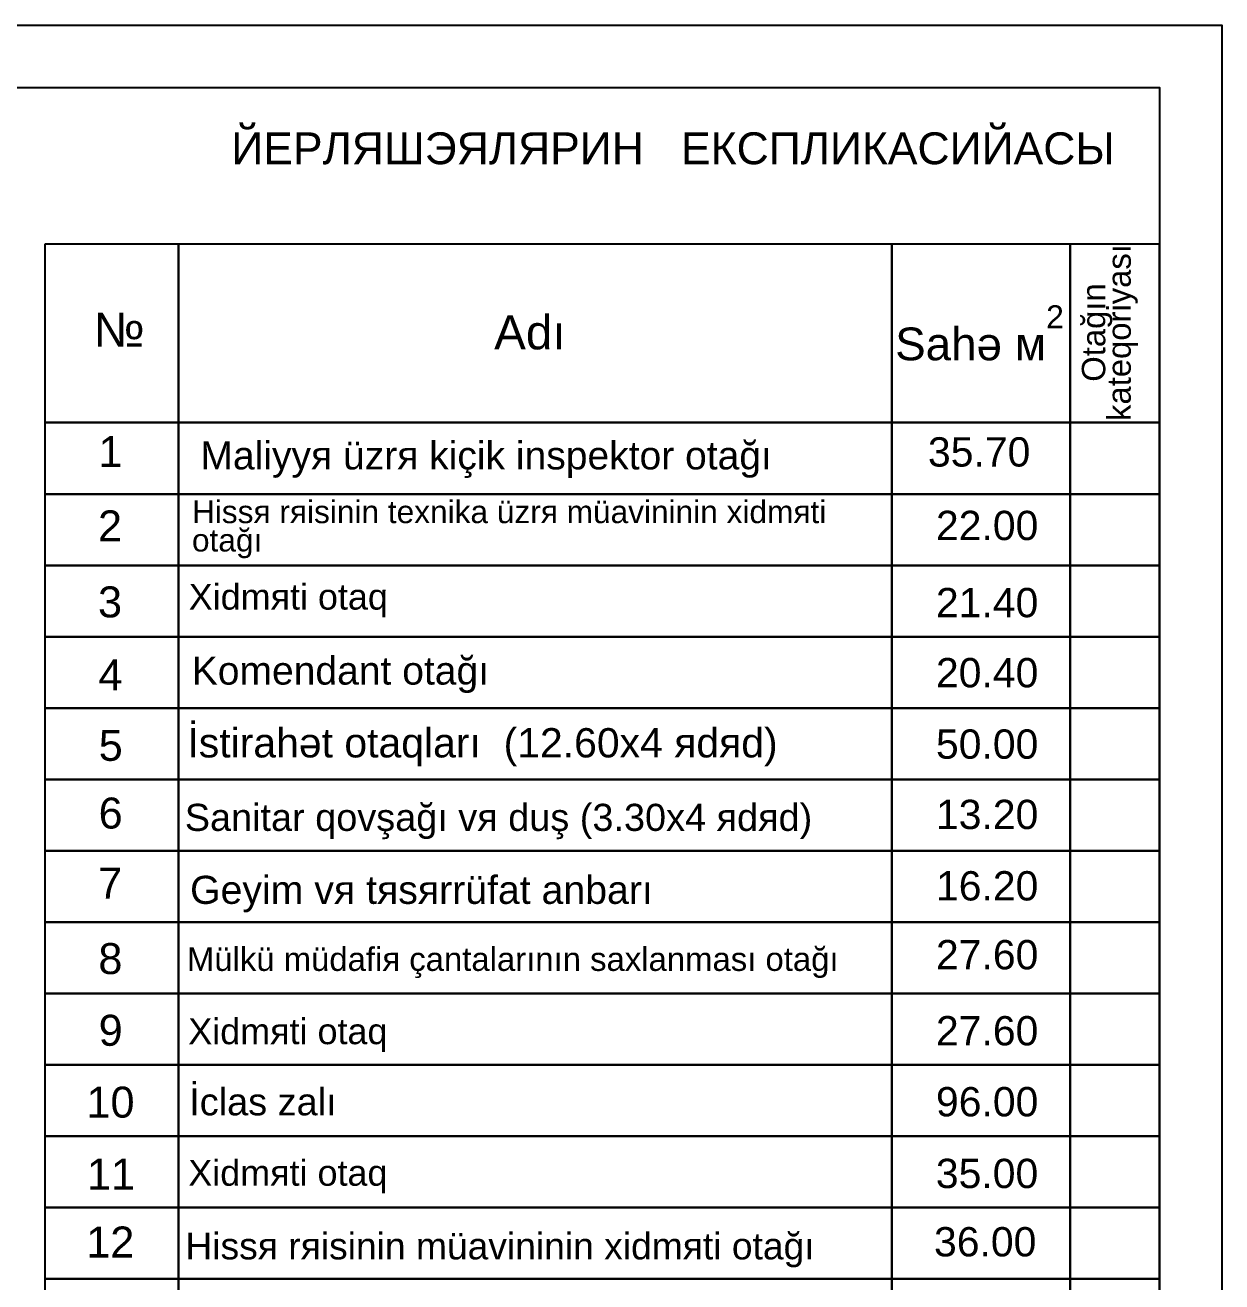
# Model space of a CAD drawing. Header units: millimetres. Extents: x 42452 to 2852333, y -419346 to 834876.
# Drawn here: x 2655869 to 2674929, y 668961 to 688972 of the extents above; entities that cross this region are included whole.
import ezdxf

# ---------------------------------------------------------------- set-up
doc = ezdxf.new("R2010")
doc.units = ezdxf.units.MM
for name, color, linetype, lineweight in [('0_Ном._пера__7', 7, 'Continuous', 60), ('0_Ном._пера__7_Ном._пера__7', 7, 'Continuous', 60), ('c_dv_l x_tti-25_Ном._пера__21_Ном._пера__21', 7, 'Continuous', 30), ('перегородка_Pen_No__7', 7, 'Continuous', 60), ('перегородка_Ном._пера__7_Ном._пера__7', 7, 'Continuous', 60), ('размер2_Ном._пера__148', 7, 'Continuous', 50)]:
    doc.layers.add(name, color=color, linetype=linetype, lineweight=lineweight)
doc.styles.add('GENERATED_STYLE_1', font='times.ttf')
doc.styles.add('СГЕНЕРИР_СТИЛЬ_1', font='arial.ttf')
doc.styles.add('СГЕНЕРИР_СТИЛЬ_6', font='')
doc.styles.get('СГЕНЕРИР_СТИЛЬ_6').set_extended_font_data('Arial AzLat Кириллический', bold=True)

msp = doc.modelspace()

# ---------------------------------------------------------------- linework, layer by layer
at = {"layer": 'c_dv_l x_tti-25_Ном._пера__21_Ном._пера__21', "linetype": 'Continuous', "lineweight": 25, "flags": 128}
for points in [[(2591320.97086, 688972.29486), (2674928.52286, 688972.29486), (2674928.52286, 629849.81166), (2591320.97086, 629849.81166)], [(2595302.28286, 687976.96686), (2673933.19486, 687976.96686), (2673933.19486, 630845.13966), (2595302.28286, 630845.13966)]]:
    msp.add_lwpolyline(points, close=True, dxfattribs=at)
at = {"layer": 'размер2_Ном._пера__148', "linetype": 'Continuous', "lineweight": 25, "flags": 128}
for points in [[(2656180.63688, 685482.9826), (2656180.63688, 682642.57332), (2658310.94384, 682642.57332), (2658310.94384, 685482.9826)], [(2658310.94384, 682642.57332), (2669672.58095, 682642.57332), (2669672.58095, 685482.9826), (2658310.94384, 685482.9826)], [(2669672.58095, 685482.9826), (2669672.58095, 682642.57332), (2672512.99022, 682642.57332), (2672512.99022, 685482.9826)], [(2672512.99022, 685482.9826), (2672512.99022, 682642.57332), (2673933.19486, 682642.57332), (2673933.19486, 685482.9826)], [(2656180.63688, 681506.40961), (2658310.94384, 681506.40961), (2658310.94384, 682642.57332), (2656180.63688, 682642.57332)], [(2656180.63688, 680370.2459), (2658310.94384, 680370.2459), (2658310.94384, 681506.40961), (2656180.63688, 681506.40961)], [(2656180.63688, 679234.08219), (2658310.94384, 679234.08219), (2658310.94384, 680370.2459), (2656180.63688, 680370.2459)], [(2656180.63688, 678097.91848), (2658310.94384, 678097.91848), (2658310.94384, 679234.08219), (2656180.63688, 679234.08219)], [(2656180.63688, 676961.75477), (2658310.94384, 676961.75477), (2658310.94384, 678097.91848), (2656180.63688, 678097.91848)], [(2656180.63688, 675825.59106), (2658310.94384, 675825.59106), (2658310.94384, 676961.75477), (2656180.63688, 676961.75477)], [(2656180.63688, 674689.42735), (2658310.94384, 674689.42735), (2658310.94384, 675825.59106), (2656180.63688, 675825.59106)], [(2656180.63688, 673553.26364), (2658310.94384, 673553.26364), (2658310.94384, 674689.42735), (2656180.63688, 674689.42735)], [(2656180.63688, 672417.09993), (2658310.94384, 672417.09993), (2658310.94384, 673553.26364), (2656180.63688, 673553.26364)], [(2656180.63688, 671280.93621), (2658310.94384, 671280.93621), (2658310.94384, 672417.09993), (2656180.63688, 672417.09993)], [(2656180.63688, 670144.7725), (2658310.94384, 670144.7725), (2658310.94384, 671280.93621), (2656180.63688, 671280.93621)], [(2656180.63688, 669008.60879), (2658310.94384, 669008.60879), (2658310.94384, 670144.7725), (2656180.63688, 670144.7725)], [(2656180.63688, 667872.44508), (2658310.94384, 667872.44508), (2658310.94384, 669008.60879), (2656180.63688, 669008.60879)]]:
    msp.add_lwpolyline(points, close=True, dxfattribs=at)
at = {"layer": 'размер2_Ном._пера__148', "color": 7, "linetype": 'Continuous', "lineweight": 25, "flags": 128}
for points in [[(2658310.94384, 681506.40961), (2669672.58095, 681506.40961), (2669672.58095, 682642.57332), (2658310.94384, 682642.57332)], [(2669672.58095, 681506.40961), (2672512.99022, 681506.40961), (2672512.99022, 682642.57332), (2669672.58095, 682642.57332)], [(2672512.99022, 681506.40961), (2673933.19486, 681506.40961), (2673933.19486, 682642.57332), (2672512.99022, 682642.57332)], [(2658310.94384, 680370.2459), (2669672.58095, 680370.2459), (2669672.58095, 681506.40961), (2658310.94384, 681506.40961)], [(2669672.58095, 680370.2459), (2672512.99022, 680370.2459), (2672512.99022, 681506.40961), (2669672.58095, 681506.40961)], [(2672512.99022, 680370.2459), (2673933.19486, 680370.2459), (2673933.19486, 681506.40961), (2672512.99022, 681506.40961)], [(2658310.94384, 679234.08219), (2669672.58095, 679234.08219), (2669672.58095, 680370.2459), (2658310.94384, 680370.2459)], [(2669672.58095, 679234.08219), (2672512.99022, 679234.08219), (2672512.99022, 680370.2459), (2669672.58095, 680370.2459)], [(2672512.99022, 679234.08219), (2673933.19486, 679234.08219), (2673933.19486, 680370.2459), (2672512.99022, 680370.2459)], [(2658310.94384, 678097.91848), (2669672.58095, 678097.91848), (2669672.58095, 679234.08219), (2658310.94384, 679234.08219)], [(2669672.58095, 678097.91848), (2672512.99022, 678097.91848), (2672512.99022, 679234.08219), (2669672.58095, 679234.08219)], [(2672512.99022, 678097.91848), (2673933.19486, 678097.91848), (2673933.19486, 679234.08219), (2672512.99022, 679234.08219)], [(2658310.94384, 676961.75477), (2669672.58095, 676961.75477), (2669672.58095, 678097.91848), (2658310.94384, 678097.91848)], [(2669672.58095, 676961.75477), (2672512.99022, 676961.75477), (2672512.99022, 678097.91848), (2669672.58095, 678097.91848)], [(2672512.99022, 676961.75477), (2673933.19486, 676961.75477), (2673933.19486, 678097.91848), (2672512.99022, 678097.91848)], [(2658310.94384, 675825.59106), (2669672.58095, 675825.59106), (2669672.58095, 676961.75477), (2658310.94384, 676961.75477)], [(2669672.58095, 675825.59106), (2672512.99022, 675825.59106), (2672512.99022, 676961.75477), (2669672.58095, 676961.75477)], [(2672512.99022, 675825.59106), (2673933.19486, 675825.59106), (2673933.19486, 676961.75477), (2672512.99022, 676961.75477)], [(2658310.94384, 674689.42735), (2669672.58095, 674689.42735), (2669672.58095, 675825.59106), (2658310.94384, 675825.59106)], [(2669672.58095, 674689.42735), (2672512.99022, 674689.42735), (2672512.99022, 675825.59106), (2669672.58095, 675825.59106)], [(2672512.99022, 674689.42735), (2673933.19486, 674689.42735), (2673933.19486, 675825.59106), (2672512.99022, 675825.59106)], [(2658310.94384, 673553.26364), (2669672.58095, 673553.26364), (2669672.58095, 674689.42735), (2658310.94384, 674689.42735)], [(2669672.58095, 673553.26364), (2672512.99022, 673553.26364), (2672512.99022, 674689.42735), (2669672.58095, 674689.42735)], [(2672512.99022, 673553.26364), (2673933.19486, 673553.26364), (2673933.19486, 674689.42735), (2672512.99022, 674689.42735)], [(2658310.94384, 672417.09993), (2669672.58095, 672417.09993), (2669672.58095, 673553.26364), (2658310.94384, 673553.26364)], [(2669672.58095, 672417.09993), (2672512.99022, 672417.09993), (2672512.99022, 673553.26364), (2669672.58095, 673553.26364)], [(2672512.99022, 672417.09993), (2673933.19486, 672417.09993), (2673933.19486, 673553.26364), (2672512.99022, 673553.26364)], [(2658310.94384, 671280.93621), (2669672.58095, 671280.93621), (2669672.58095, 672417.09993), (2658310.94384, 672417.09993)], [(2669672.58095, 671280.93621), (2672512.99022, 671280.93621), (2672512.99022, 672417.09993), (2669672.58095, 672417.09993)], [(2672512.99022, 671280.93621), (2673933.19486, 671280.93621), (2673933.19486, 672417.09993), (2672512.99022, 672417.09993)], [(2658310.94384, 670144.7725), (2669672.58095, 670144.7725), (2669672.58095, 671280.93621), (2658310.94384, 671280.93621)], [(2669672.58095, 670144.7725), (2672512.99022, 670144.7725), (2672512.99022, 671280.93621), (2669672.58095, 671280.93621)], [(2672512.99022, 670144.7725), (2673933.19486, 670144.7725), (2673933.19486, 671280.93621), (2672512.99022, 671280.93621)], [(2658310.94384, 669008.60879), (2669672.58095, 669008.60879), (2669672.58095, 670144.7725), (2658310.94384, 670144.7725)], [(2669672.58095, 669008.60879), (2672512.99022, 669008.60879), (2672512.99022, 670144.7725), (2669672.58095, 670144.7725)], [(2672512.99022, 669008.60879), (2673933.19486, 669008.60879), (2673933.19486, 670144.7725), (2672512.99022, 670144.7725)], [(2658310.94384, 667872.44508), (2669672.58095, 667872.44508), (2669672.58095, 669008.60879), (2658310.94384, 669008.60879)], [(2669672.58095, 667872.44508), (2672512.99022, 667872.44508), (2672512.99022, 669008.60879), (2669672.58095, 669008.60879)], [(2672512.99022, 667872.44508), (2673933.19486, 667872.44508), (2673933.19486, 669008.60879), (2672512.99022, 669008.60879)]]:
    msp.add_lwpolyline(points, close=True, dxfattribs=at)

# ---------------------------------------------------------------- texts
at = {"layer": '0_Ном._пера__7', "linetype": 'Continuous', "lineweight": 25, "insert": (2659152.024, 687007.5019), "char_height": 507.2881531, "attachment_point": 4, "style": 'СГЕНЕРИР_СТИЛЬ_6'}
msp.add_mtext('{\\fArial (Azeri Lat)|b0|i0|c204|p34;ЙЕРЛЯШЭЯЛЯРИН   ЕКСПЛИКАСИЙАСЫ}', dxfattribs=at)
at = {"layer": '0_Ном._пера__7_Ном._пера__7', "linetype": 'Continuous', "lineweight": 25, "insert": (2673144.1069, 684077.71275), "char_height": 373.8317945, "attachment_point": 5, "rotation": 90, "line_spacing_factor": 0.651249, "style": 'СГЕНЕРИР_СТИЛЬ_1'}
msp.add_mtext('{\\fArial|b0|i0|c238|p38;Otağın \\Pkateqoriyası}', dxfattribs=at)
at = {"layer": '0_Ном._пера__7_Ном._пера__7', "linetype": 'Continuous', "lineweight": 25, "attachment_point": 5, "style": 'СГЕНЕРИР_СТИЛЬ_1'}
for s, insert, char_height in [('{№}', (2657366.47683, 684121.82806), 542.441484), ('{Adı                                                            }', (2663907.24178, 684076.91167), 542.4414843), ('{1}', (2657228.58463, 682181.95172), 493.160436), ('{2}', (2657221.05869, 680999.3414), 493.160436), ('{3}', (2657221.11832, 679784.82535), 493.160436), ('{4}', (2657228.21245, 678625.31505), 493.160436), ('{5}', (2657232.68234, 677501.10017), 493.160436), ('{6}', (2657230.95385, 676422.49742), 493.160436), ('{7}', (2657222.85866, 675309.35613), 493.160436), ('{8}', (2657227.03926, 674105.6888), 493.160436), ('{9}', (2657231.49181, 672963.92014), 493.160436), ('{10}', (2657228.7724, 671819.61075), 493.160436), ('{11}', (2657236.00271, 670677.82625), 493.160436), ('{12}', (2657225.22407, 669595.9525), 493.160436)]:
    msp.add_mtext(s, dxfattribs=dict(at, insert=insert, char_height=char_height))
at = {"layer": '0_Ном._пера__7_Ном._пера__7', "linetype": 'Continuous', "lineweight": 25, "insert": (2671069.32105, 684069.9521), "char_height": 521.1913755, "attachment_point": 5, "line_spacing_factor": 0.651249, "style": 'СГЕНЕРИР_СТИЛЬ_1'}
msp.add_mtext('Sahə м{\\A1;\\H0.7x;\\S2^  ;}', dxfattribs=at)
at = {"layer": 'перегородка_Pen_No__7', "color": 7, "linetype": 'Continuous', "lineweight": 25, "attachment_point": 1, "style": 'GENERATED_STYLE_1'}
for s, insert, char_height in [('\\A1;{\\pql;\\fArial CYR|b0|i0|c204|p34;Maliyy\\fArial Az Lat|b0|i0|c204|p34;я\\fArial CYR|b0|i0|c204|p34; üzr\\fArial Az Lat|b0|i0|c204|p34;я\\fArial CYR|b0|i0|c204|p34; kiçik inspektor otağı}', (2658660.90985, 682342.95423), 444.9522611), ('\\A1;{\\pql;\\fArial CYR|b0|i0|c204|p34;Xidm\\fArial Az Lat|b0|i0|c204|p34;я\\fArial CYR|b0|i0|c204|p34;ti otaq}', (2658474.53526, 680075.26854), 409.57576763), ('\\A1;{\\pql;\\fArial CYR|b0|i0|c204|p34;Komendant \\fArial CYR|b0|i0|c204|p34;otağı}', (2658522.53972, 678916.75611), 445.0518743), ('\\A1;{\\pql;\\fArial CYR|b0|i0|c204|p34;Sanitar qovşağı v\\fArial Az Lat|b0|i0|c204|p34;я\\fArial CYR|b0|i0|c204|p34; duş (3.30x4 \\fArial Az Lat|b0|i0|c204|p34;я\\fArial CYR|b0|i0|c204|p34;d\\fArial Az Lat|b0|i0|c204|p34;я\\fArial CYR|b0|i0|c204|p34;d)}', (2658411.91751, 676573.57088), 431.54157714), ('\\A1;{\\pql;\\fArial CYR|b0|i0|c204|p34;Geyim v\\fArial Az Lat|b0|i0|c204|p34;я\\fArial CYR|b0|i0|c204|p34; t\\fArial Az Lat|b0|i0|c204|p34;я\\fArial CYR|b0|i0|c204|p34;s\\fArial Az Lat|b0|i0|c204|p34;я\\fArial CYR|b0|i0|c204|p34;rrüfat anbarı}', (2658495.57997, 675427.58991), 447.35955804), ('\\A1;{\\pql;\\fArial CYR|b0|i0|c204|p34;Mülkü müdafi\\fArial Az Lat|b0|i0|c204|p34;я\\fArial CYR|b0|i0|c204|p34; çantalarının saxlanması otağı}', (2658445.39208, 674287.65362), 374.69641217), ('\\A1;{\\pql;\\fArial CYR|b0|i0|c204|p34;Xidm\\fArial Az Lat|b0|i0|c204|p34;я\\fArial CYR|b0|i0|c204|p34;ti otaq}', (2658467.77947, 673155.75138), 409.57576763), ('\\A1;{\\pql;\\fArial CYR|b0|i0|c204|p34;İclas zalı}', (2658482.25965, 672044.97345), 432.096686), ('\\A1;{\\pql;\\fArial CYR|b0|i0|c204|p34;Xidm\\fArial Az Lat|b0|i0|c204|p34;я\\fArial CYR|b0|i0|c204|p34;ti otaq}', (2658467.78051, 670901.8594), 409.57576763), ('\\A1;{\\pql;\\fArial CYR|b0|i0|c204|p34;Hiss\\fArial Az Lat|b0|i0|c204|p34;я\\fArial CYR|b0|i0|c204|p34; r\\fArial Az Lat|b0|i0|c204|p34;я\\fArial CYR|b0|i0|c204|p34;isinin müavininin xidm\\fArial Az Lat|b0|i0|c204|p34;я\\fArial CYR|b0|i0|c204|p34;ti otağı}', (2658421.90957, 669743.56037), 424.29965106)]:
    msp.add_mtext(s, dxfattribs=dict(at, insert=insert, char_height=char_height))
at = {"layer": 'перегородка_Pen_No__7', "color": 7, "linetype": 'Continuous', "lineweight": 25, "insert": (2658526.21381, 681403.18035), "char_height": 360.52776569, "attachment_point": 1, "line_spacing_factor": 0.75203, "style": 'GENERATED_STYLE_1'}
msp.add_mtext('\\A1;\\pxql;{\\fArial|b0|i0|c204|p34;Hiss\\fArial Az Lat|b0|i0|c204|p34;я\\fArial|b0|i0|c204|p34; r\\fArial Az Lat|b0|i0|c204|p34;я\\fArial|b0|i0|c204|p34;isinin texnika üzr\\fArial Az Lat|b0|i0|c204|p34;я\\fArial|b0|i0|c204|p34; müavininin xidm\\fArial Az Lat|b0|i0|c204|p34;я\\fArial|b0|i0|c204|p34;ti \\fArial|b0|i0|c238|p34;\\P\\fArial|b0|i0|c204|p34;ota\\fArial|b0|i0|c0|p34;ğı}', dxfattribs=at)
at = {"layer": 'перегородка_Ном._пера__7_Ном._пера__7', "color": 7, "linetype": 'Continuous', "lineweight": 25, "style": 'СГЕНЕРИР_СТИЛЬ_1'}
for s, insert, char_height, attachment_point in [('35.7{\\fArial|b0|i0|c238|p38;0}', (2670247.38229, 682409.97578), 466.5686475, 1), ('{\\fArial|b0|i0|c238|p38;22}.{\\fArial|b0|i0|c238|p38;0}0', (2670374.88356, 681239.23243), 466.5686475, 1), ('{\\fArial|b0|i0|c238|p38;21}.{\\fArial|b0|i0|c238|p38;4}0', (2670374.88356, 680010.82524), 466.5686475, 1), ('{\\fArial|b0|i0|c238|p38;20}.{\\fArial|b0|i0|c238|p38;4}0', (2670374.88356, 678894.84835), 466.5686475, 1), ('{\\fArial|b0|i0|c238|p38;İstirahət otaqları \\A1;\\fArial|b0|i0|c0|p34;\\C7; \\fArial|b0|i0|c204|p34;(12.60x4 \\fArial Az Lat|b0|i0|c204|p34;я\\fArial|b0|i0|c204|p34;d\\fArial Az Lat|b0|i0|c204|p34;я\\fArial|b0|i0|c204|p34;d)}', (2663153.94696, 677778.5311), 466.56864753, 2), ('{\\fArial|b0|i0|c238|p38;50}.{\\fArial|b0|i0|c238|p38;0}0', (2670374.87627, 677758.05388), 466.5686475, 1), ('{\\fArial|b0|i0|c238|p38;13}.{\\fArial|b0|i0|c238|p38;2}0', (2670374.88356, 676637.92684), 466.5686475, 1), ('{\\fArial|b0|i0|c238|p38;16}.{\\fArial|b0|i0|c238|p38;2}0', (2670374.88356, 675501.00803), 466.5686475, 1), ('{\\fArial|b0|i0|c238|p38;2}7.60', (2670374.89132, 674404.62811), 466.5686475, 1), ('27.60', (2670374.87181, 673193.63044), 466.568648, 1), ('{\\fArial|b0|i0|c238|p38;96}.{\\fArial|b0|i0|c238|p38;0}0', (2670374.87843, 672063.57102), 466.5686475, 1), ('{\\fArial|b0|i0|c238|p38;35}.{\\fArial|b0|i0|c238|p38;0}0', (2670373.37718, 670921.43665), 466.5686475, 1), ('{\\fArial|b0|i0|c238|p38;36}.{\\fArial|b0|i0|c238|p38;0}0', (2670343.76646, 669833.50005), 466.5686475, 1)]:
    msp.add_mtext(s, dxfattribs=dict(at, insert=insert, char_height=char_height, attachment_point=attachment_point))

doc.saveas('drawing.dxf')
